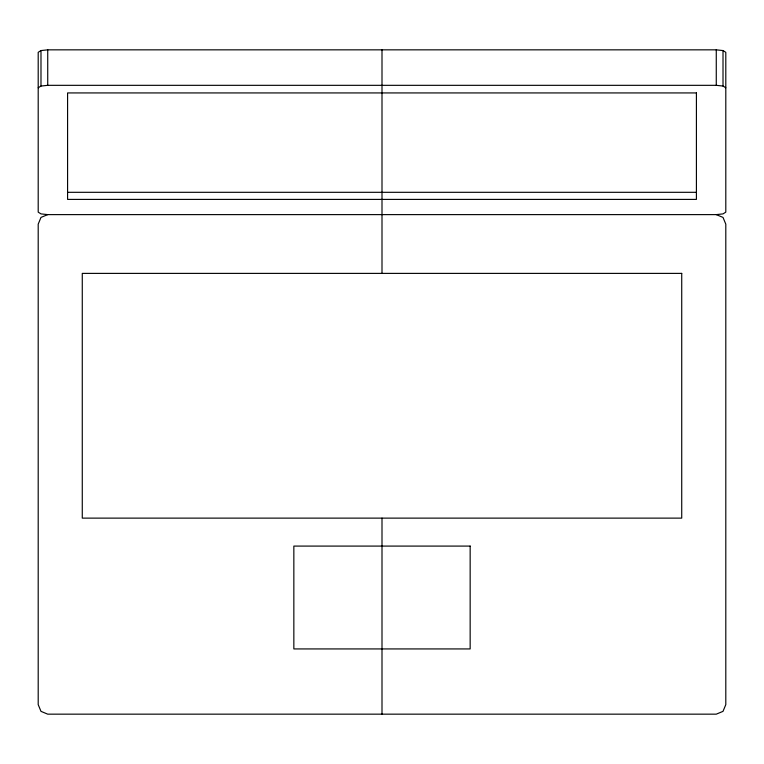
<?xml version="1.0" encoding="UTF-8"?>
<svg xmlns="http://www.w3.org/2000/svg" width="764" height="764" viewBox="0 0 764 764"><rect width="100%" height="100%" fill="white"/><g stroke="black" fill="none" stroke-linecap="round" stroke-linejoin="round"><path stroke-width="1.15" d="M40.989 50.567L38.2 52.315L38.2 212.144L40.989 213.891L47.731 214.617L716.269 214.617L723.011 213.891L725.8 212.144L725.8 52.315L723.011 50.567L716.269 49.841L47.731 49.841L40.989 50.567L40.989 86.045L38.2 87.793M47.731 214.617L40.989 217.406L38.2 224.148L38.2 704.618L40.989 711.36L47.731 714.159L716.269 714.159L723.011 711.36L725.8 704.618L725.8 224.148L723.011 217.406L716.269 214.617M40.989 86.045L47.731 85.329L716.269 85.329L723.011 86.045L725.8 87.793M67.585 192.308L696.415 192.308M723.011 50.567L723.011 86.045M716.269 49.841L716.269 85.329M382 49.841L382 273.388M382 518.126L382 714.159M47.731 49.841L47.731 85.329M696.415 92.931L67.585 92.931L67.585 199.404L696.415 199.404L696.415 92.931M681.727 273.388L82.273 273.388L82.273 518.126L681.727 518.126L681.727 273.388M470.156 546.088L293.844 546.088L293.844 648.932L470.156 648.932L470.156 546.088"/></g></svg>
